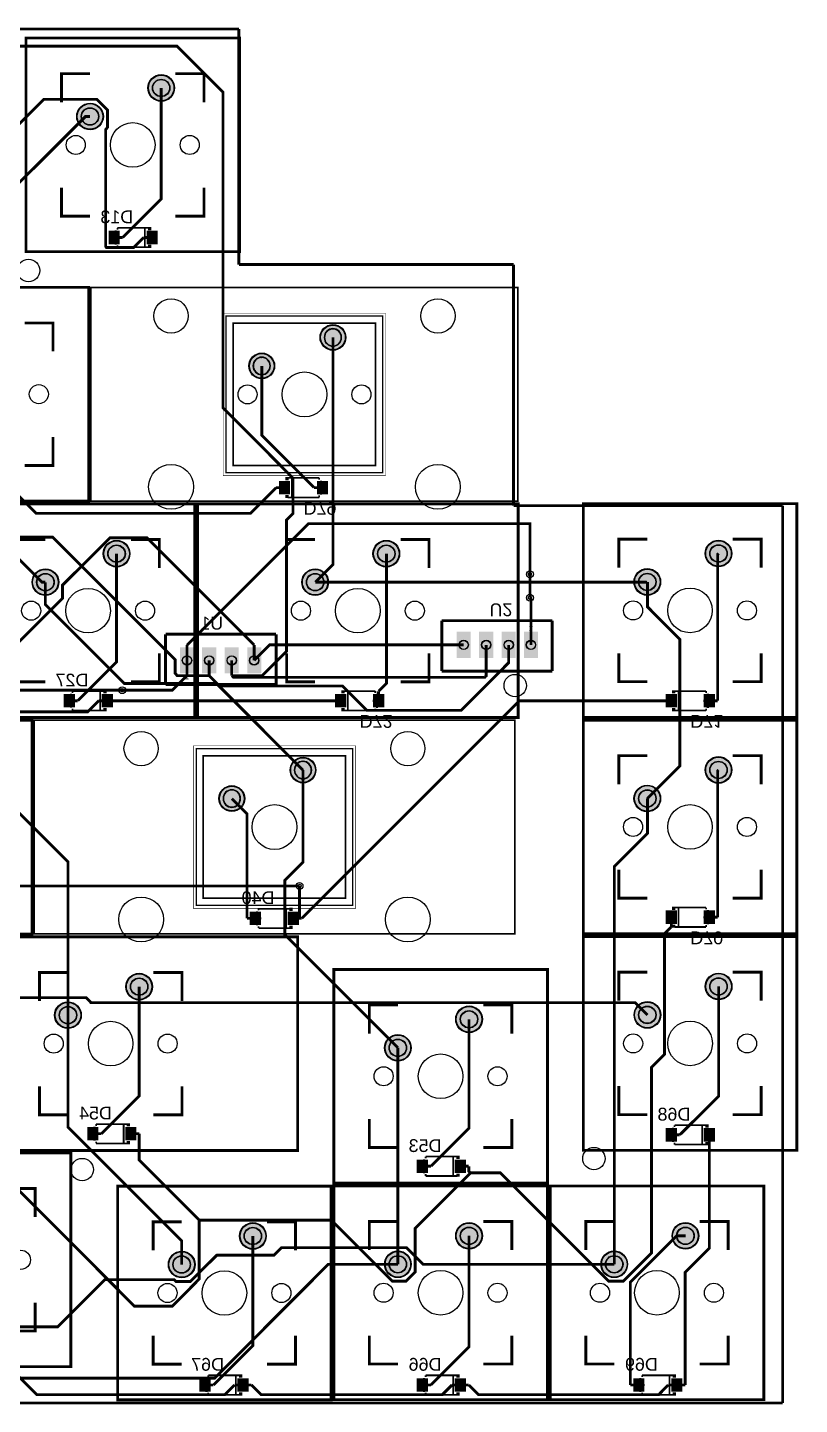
# Model space of a CAD drawing. Header units: millimetres. Extents: x -189 to 128, y -22 to 108.
# Drawn here: x 59.1 to 128, y -21.8 to 100.9 of the extents above; entities that cross this region are included whole.
import ezdxf

# ---------------------------------------------------------------- set-up
doc = ezdxf.new("R2010")
doc.units = ezdxf.units.MM
for name, color, linetype, true_color in [('BoardOutLine', 7, 'Continuous', 0xff00ff), ('BottomLayer', 7, 'Continuous', 0x0000ff), ('BottomPasteMaskLayer', 7, 'Continuous', 0x800000), ('BottomSilkLayer', 7, 'Continuous', 0x66cc33), ('BottomSolderMaskLayer', 7, 'Continuous', 0xaa00ff), ('Document', 7, 'Continuous', 0xffffff), ('Hole', 7, 'Continuous', 0x222222), ('Mechanical', 7, 'Continuous', 0xf022f0), ('Multi-Layer', 7, 'Continuous', 0xc0c0c0), ('TopLayer', 7, 'Continuous', 0xff0000), ('TopSilkLayer', 7, 'Continuous', 0xffcc00), ('TopSolderMaskLayer', 7, 'Continuous', 0x800080)]:
    doc.layers.add(name, color=color, linetype=linetype, true_color=true_color)
doc.styles.get("Standard").update_dxf_attribs({"font": 'arial.ttf'})

msp = doc.modelspace()

# ---------------------------------------------------------------- hatches: boundary and pattern name
at = {"layer": 'BottomLayer'}
for points in [[(67.3, 82.79), (66.35, 82.79), (66.35, 81.64), (67.3, 81.64)], [(70.68, 82.79), (69.73, 82.79), (69.73, 81.64), (70.68, 81.64)], [(81.55, 59.34), (82.5, 59.34), (82.5, 60.49), (81.55, 60.49)], [(84.93, 59.34), (85.88, 59.34), (85.88, 60.49), (84.93, 60.49)], [(63.3, 41.49), (62.35, 41.49), (62.35, 40.34), (63.3, 40.34)], [(66.68, 41.49), (65.73, 41.49), (65.73, 40.34), (66.68, 40.34)], [(86.55, 40.34), (87.5, 40.34), (87.5, 41.49), (86.55, 41.49)], [(89.93, 40.34), (90.88, 40.34), (90.88, 41.49), (89.93, 41.49)], [(116.05, 40.34), (117, 40.34), (117, 41.49), (116.05, 41.49)], [(119.43, 40.34), (120.38, 40.34), (120.38, 41.49), (119.43, 41.49)], [(116.05, 21.04), (117, 21.04), (117, 22.19), (116.05, 22.19)], [(119.43, 21.04), (120.38, 21.04), (120.38, 22.19), (119.43, 22.19)], [(79.9, 22.09), (78.95, 22.09), (78.95, 20.94), (79.9, 20.94)], [(83.28, 22.09), (82.33, 22.09), (82.33, 20.94), (83.28, 20.94)], [(65.4, 2.89), (64.45, 2.89), (64.45, 1.74), (65.4, 1.74)], [(68.78, 2.89), (67.83, 2.89), (67.83, 1.74), (68.78, 1.74)], [(117, 2.79), (116.05, 2.79), (116.05, 1.64), (117, 1.64)], [(120.38, 2.79), (119.43, 2.79), (119.43, 1.64), (120.38, 1.64)], [(94.8, -0.01), (93.85, -0.01), (93.85, -1.16), (94.8, -1.16)], [(98.18, -0.01), (97.23, -0.01), (97.23, -1.16), (98.18, -1.16)], [(75.4, -19.51), (74.45, -19.51), (74.45, -20.66), (75.4, -20.66)], [(78.78, -19.51), (77.83, -19.51), (77.83, -20.66), (78.78, -20.66)], [(94.8, -19.51), (93.85, -19.51), (93.85, -20.66), (94.8, -20.66)], [(98.18, -19.51), (97.23, -19.51), (97.23, -20.66), (98.18, -20.66)], [(114.1, -19.51), (113.15, -19.51), (113.15, -20.66), (114.1, -20.66)], [(117.48, -19.51), (116.53, -19.51), (116.53, -20.66), (117.48, -20.66)]]:
    msp.add_hatch(color=256, dxfattribs=at).paths.add_polyline_path(points)
at = {"layer": 'BottomPasteMaskLayer'}
for points in [[(67.3, 82.79), (66.35, 82.79), (66.35, 81.64), (67.3, 81.64)], [(70.68, 82.79), (69.73, 82.79), (69.73, 81.64), (70.68, 81.64)], [(81.55, 59.34), (82.5, 59.34), (82.5, 60.49), (81.55, 60.49)], [(84.93, 59.34), (85.88, 59.34), (85.88, 60.49), (84.93, 60.49)], [(63.3, 41.49), (62.35, 41.49), (62.35, 40.34), (63.3, 40.34)], [(66.68, 41.49), (65.73, 41.49), (65.73, 40.34), (66.68, 40.34)], [(86.55, 40.34), (87.5, 40.34), (87.5, 41.49), (86.55, 41.49)], [(89.93, 40.34), (90.88, 40.34), (90.88, 41.49), (89.93, 41.49)], [(116.05, 40.34), (117, 40.34), (117, 41.49), (116.05, 41.49)], [(119.43, 40.34), (120.38, 40.34), (120.38, 41.49), (119.43, 41.49)], [(116.05, 21.04), (117, 21.04), (117, 22.19), (116.05, 22.19)], [(119.43, 21.04), (120.38, 21.04), (120.38, 22.19), (119.43, 22.19)], [(79.9, 22.09), (78.95, 22.09), (78.95, 20.94), (79.9, 20.94)], [(83.28, 22.09), (82.33, 22.09), (82.33, 20.94), (83.28, 20.94)], [(65.4, 2.89), (64.45, 2.89), (64.45, 1.74), (65.4, 1.74)], [(68.78, 2.89), (67.83, 2.89), (67.83, 1.74), (68.78, 1.74)], [(117, 2.79), (116.05, 2.79), (116.05, 1.64), (117, 1.64)], [(120.38, 2.79), (119.43, 2.79), (119.43, 1.64), (120.38, 1.64)], [(94.8, -0.01), (93.85, -0.01), (93.85, -1.16), (94.8, -1.16)], [(98.18, -0.01), (97.23, -0.01), (97.23, -1.16), (98.18, -1.16)], [(75.4, -19.51), (74.45, -19.51), (74.45, -20.66), (75.4, -20.66)], [(78.78, -19.51), (77.83, -19.51), (77.83, -20.66), (78.78, -20.66)], [(94.8, -19.51), (93.85, -19.51), (93.85, -20.66), (94.8, -20.66)], [(98.18, -19.51), (97.23, -19.51), (97.23, -20.66), (98.18, -20.66)], [(114.1, -19.51), (113.15, -19.51), (113.15, -20.66), (114.1, -20.66)], [(117.48, -19.51), (116.53, -19.51), (116.53, -20.66), (117.48, -20.66)]]:
    msp.add_hatch(color=256, dxfattribs=at).paths.add_polyline_path(points)
at = {"layer": 'BottomSilkLayer'}
for points in [[(69.85, 83.16), (69.85, 82.87), (70.15, 82.87), (70.15, 83.16)], [(69.85, 81.28), (69.85, 81.57), (70.15, 81.57), (70.15, 81.28)], [(82.39, 60.86), (82.39, 60.57), (82.08, 60.57), (82.08, 60.86)], [(82.39, 58.98), (82.39, 59.27), (82.08, 59.27), (82.08, 58.98)], [(65.85, 41.86), (65.85, 41.57), (66.15, 41.57), (66.15, 41.86)], [(87.39, 41.86), (87.39, 41.57), (87.08, 41.57), (87.08, 41.86)], [(116.89, 41.86), (116.89, 41.57), (116.58, 41.57), (116.58, 41.86)], [(65.85, 39.98), (65.85, 40.27), (66.15, 40.27), (66.15, 39.98)], [(87.39, 39.98), (87.39, 40.27), (87.08, 40.27), (87.08, 39.98)], [(116.89, 39.98), (116.89, 40.27), (116.58, 40.27), (116.58, 39.98)], [(82.45, 22.46), (82.45, 22.17), (82.75, 22.17), (82.75, 22.46)], [(116.89, 22.56), (116.89, 22.27), (116.58, 22.27), (116.58, 22.56)], [(82.45, 20.58), (82.45, 20.87), (82.75, 20.87), (82.75, 20.58)], [(116.89, 20.68), (116.89, 20.97), (116.58, 20.97), (116.58, 20.68)], [(67.95, 3.26), (67.95, 2.97), (68.25, 2.97), (68.25, 3.26)], [(119.55, 3.16), (119.55, 2.87), (119.85, 2.87), (119.85, 3.16)], [(67.95, 1.38), (67.95, 1.67), (68.25, 1.67), (68.25, 1.38)], [(119.55, 1.28), (119.55, 1.57), (119.85, 1.57), (119.85, 1.28)], [(97.35, 0.36), (97.35, 0.07), (97.65, 0.07), (97.65, 0.36)], [(97.35, -1.52), (97.35, -1.23), (97.65, -1.23), (97.65, -1.52)], [(77.95, -19.14), (77.95, -19.43), (78.25, -19.43), (78.25, -19.14)], [(97.35, -19.14), (97.35, -19.43), (97.65, -19.43), (97.65, -19.14)], [(116.65, -19.14), (116.65, -19.43), (116.95, -19.43), (116.95, -19.14)], [(77.95, -21.02), (77.95, -20.73), (78.25, -20.73), (78.25, -21.02)], [(97.35, -21.02), (97.35, -20.73), (97.65, -20.73), (97.65, -21.02)], [(116.65, -21.02), (116.65, -20.73), (116.95, -20.73), (116.95, -21.02)]]:
    msp.add_hatch(color=256, dxfattribs=at).paths.add_polyline_path(points)
at = {"layer": 'BottomSolderMaskLayer'}
for points in [[(69.83, 95.55, 1), (72.22, 95.55, 1)], [(63.48, 93.01, 1), (65.87, 93.01, 1)], [(67.32, 82.82), (66.32, 82.82), (66.32, 81.62), (67.32, 81.62)], [(70.71, 82.82), (69.71, 82.82), (69.71, 81.62), (70.71, 81.62)], [(85.18, 73.31, 1), (87.49, 73.31, 1)], [(78.83, 70.77, 1), (81.14, 70.77, 1)], [(81.52, 59.32), (82.52, 59.32), (82.52, 60.52), (81.52, 60.52)], [(84.91, 59.32), (85.91, 59.32), (85.91, 60.52), (84.91, 60.52)], [(119.54, 54.05, 1), (121.93, 54.05, 1)], [(65.84, 54.03, 1), (68.23, 54.03, 1)], [(89.91, 54.03, 1), (92.3, 54.03, 1)], [(59.49, 51.49, 1), (61.88, 51.49, 1)], [(83.56, 51.49, 1), (85.95, 51.49, 1)], [(113.19, 51.51, 1), (115.58, 51.51, 1)], [(97.38, 47.07), (97.38, 44.73), (98.63, 44.73), (98.63, 47.07)], [(99.38, 47.07), (99.38, 44.73), (100.64, 44.73), (100.64, 47.07)], [(101.39, 47.07), (101.39, 44.73), (102.64, 44.73), (102.64, 47.07)], [(103.37, 47.07), (103.37, 44.73), (104.62, 44.73), (104.62, 47.07)], [(73.95, 43.35), (73.95, 45.69), (72.69, 45.69), (72.69, 43.35)], [(75.93, 43.35), (75.93, 45.69), (74.67, 45.69), (74.67, 43.35)], [(77.93, 43.35), (77.93, 45.69), (76.68, 45.69), (76.68, 43.35)], [(79.94, 43.35), (79.94, 45.69), (78.69, 45.69), (78.69, 43.35)], [(63.32, 41.52), (62.32, 41.52), (62.32, 40.32), (63.32, 40.32)], [(66.71, 41.52), (65.71, 41.52), (65.71, 40.32), (66.71, 40.32)], [(86.52, 40.32), (87.52, 40.32), (87.52, 41.52), (86.52, 41.52)], [(89.91, 40.32), (90.91, 40.32), (90.91, 41.52), (89.91, 41.52)], [(116.02, 40.32), (117.02, 40.32), (117.02, 41.52), (116.02, 41.52)], [(119.41, 40.32), (120.41, 40.32), (120.41, 41.52), (119.41, 41.52)], [(82.51, 34.74, 1), (84.82, 34.74, 1)], [(119.54, 34.75, 1), (121.93, 34.75, 1)], [(76.16, 32.2, 1), (78.47, 32.2, 1)], [(113.19, 32.21, 1), (115.58, 32.21, 1)], [(79.92, 22.12), (78.92, 22.12), (78.92, 20.92), (79.92, 20.92)], [(83.31, 22.12), (82.31, 22.12), (82.31, 20.92), (83.31, 20.92)], [(116.02, 21.02), (117.02, 21.02), (117.02, 22.22), (116.02, 22.22)], [(119.41, 21.02), (120.41, 21.02), (120.41, 22.22), (119.41, 22.22)], [(67.86, 15.43, 1), (70.25, 15.43, 1)], [(119.54, 15.45, 1), (121.93, 15.45, 1)], [(61.51, 12.89, 1), (63.9, 12.89, 1)], [(97.29, 12.52, 1), (99.68, 12.52, 1)], [(113.19, 12.91, 1), (115.58, 12.91, 1)], [(90.94, 9.98, 1), (93.33, 9.98, 1)], [(65.42, 2.92), (64.42, 2.92), (64.42, 1.72), (65.42, 1.72)], [(68.81, 2.92), (67.81, 2.92), (67.81, 1.72), (68.81, 1.72)], [(117.02, 2.82), (116.02, 2.82), (116.02, 1.62), (117.02, 1.62)], [(120.41, 2.82), (119.41, 2.82), (119.41, 1.62), (120.41, 1.62)], [(94.82, 0.02), (93.82, 0.02), (93.82, -1.18), (94.82, -1.18)], [(98.21, 0.02), (97.21, 0.02), (97.21, -1.18), (98.21, -1.18)], [(78, -6.8, 1), (80.39, -6.8, 1)], [(97.29, -6.78, 1), (99.68, -6.78, 1)], [(116.59, -6.78, 1), (118.98, -6.78, 1)], [(71.65, -9.34, 1), (74.04, -9.34, 1)], [(90.94, -9.32, 1), (93.33, -9.32, 1)], [(110.24, -9.32, 1), (112.63, -9.32, 1)], [(75.42, -19.48), (74.42, -19.48), (74.42, -20.68), (75.42, -20.68)], [(78.81, -19.48), (77.81, -19.48), (77.81, -20.68), (78.81, -20.68)], [(94.82, -19.48), (93.82, -19.48), (93.82, -20.68), (94.82, -20.68)], [(98.21, -19.48), (97.21, -19.48), (97.21, -20.68), (98.21, -20.68)], [(114.12, -19.48), (113.12, -19.48), (113.12, -20.68), (114.12, -20.68)], [(117.51, -19.48), (116.51, -19.48), (116.51, -20.68), (117.51, -20.68)]]:
    msp.add_hatch(color=256, dxfattribs=at).paths.add_polyline_path(points)
at = {"layer": 'Document'}
for points in [[(66.58, 82.32), (66.58, 82.13), (67.34, 82.13), (67.34, 82.32)], [(66.87, 82.85), (66.87, 81.59), (67.06, 81.59), (67.06, 82.85)], [(70.55, 82.31), (70.55, 82.12), (69.79, 82.12), (69.79, 82.31)], [(85.37, 59.28), (85.37, 60.55), (85.18, 60.55), (85.18, 59.28)], [(81.69, 59.82), (81.69, 60.01), (82.44, 60.01), (82.44, 59.82)], [(85.65, 59.82), (85.65, 60.01), (84.89, 60.01), (84.89, 59.82)], [(62.58, 41.02), (62.58, 40.83), (63.34, 40.83), (63.34, 41.02)], [(62.87, 41.55), (62.87, 40.29), (63.06, 40.29), (63.06, 41.55)], [(66.55, 41.01), (66.55, 40.82), (65.79, 40.82), (65.79, 41.01)], [(86.69, 40.82), (86.69, 41.01), (87.44, 41.01), (87.44, 40.82)], [(90.65, 40.82), (90.65, 41.01), (89.89, 41.01), (89.89, 40.82)], [(90.37, 40.28), (90.37, 41.55), (90.18, 41.55), (90.18, 40.28)], [(116.19, 40.82), (116.19, 41.01), (116.94, 41.01), (116.94, 40.82)], [(120.15, 40.82), (120.15, 41.01), (119.39, 41.01), (119.39, 40.82)], [(119.87, 40.28), (119.87, 41.55), (119.68, 41.55), (119.68, 40.28)], [(79.47, 22.15), (79.47, 20.89), (79.66, 20.89), (79.66, 22.15)], [(119.87, 20.98), (119.87, 22.25), (119.68, 22.25), (119.68, 20.98)], [(79.18, 21.62), (79.18, 21.43), (79.94, 21.43), (79.94, 21.62)], [(83.15, 21.61), (83.15, 21.42), (82.39, 21.42), (82.39, 21.61)], [(116.19, 21.52), (116.19, 21.71), (116.94, 21.71), (116.94, 21.52)], [(120.15, 21.52), (120.15, 21.71), (119.39, 21.71), (119.39, 21.52)], [(64.97, 2.95), (64.97, 1.69), (65.16, 1.69), (65.16, 2.95)], [(116.57, 2.85), (116.57, 1.59), (116.76, 1.59), (116.76, 2.85)], [(64.68, 2.42), (64.68, 2.23), (65.44, 2.23), (65.44, 2.42)], [(68.65, 2.41), (68.65, 2.22), (67.89, 2.22), (67.89, 2.41)], [(116.28, 2.32), (116.28, 2.13), (117.04, 2.13), (117.04, 2.32)], [(120.25, 2.31), (120.25, 2.12), (119.49, 2.12), (119.49, 2.31)], [(94.37, 0.05), (94.37, -1.21), (94.56, -1.21), (94.56, 0.05)], [(94.08, -0.48), (94.08, -0.67), (94.84, -0.67), (94.84, -0.48)], [(98.05, -0.49), (98.05, -0.68), (97.29, -0.68), (97.29, -0.49)], [(74.97, -19.45), (74.97, -20.71), (75.16, -20.71), (75.16, -19.45)], [(94.37, -19.45), (94.37, -20.71), (94.56, -20.71), (94.56, -19.45)], [(113.67, -19.45), (113.67, -20.71), (113.86, -20.71), (113.86, -19.45)], [(74.68, -19.98), (74.68, -20.17), (75.44, -20.17), (75.44, -19.98)], [(78.65, -19.99), (78.65, -20.18), (77.89, -20.18), (77.89, -19.99)], [(94.08, -19.98), (94.08, -20.17), (94.84, -20.17), (94.84, -19.98)], [(98.05, -19.99), (98.05, -20.18), (97.29, -20.18), (97.29, -19.99)], [(113.38, -19.98), (113.38, -20.17), (114.14, -20.17), (114.14, -19.98)], [(117.35, -19.99), (117.35, -20.18), (116.59, -20.18), (116.59, -19.99)]]:
    msp.add_hatch(color=256, dxfattribs=at).paths.add_polyline_path(points)
at = {"layer": 'Multi-Layer'}
for points in [[(69.88, 95.55, 1), (72.17, 95.55, 1)], [(63.53, 93.01, 1), (65.82, 93.01, 1)], [(85.24, 73.31, 1), (87.44, 73.31, 1)], [(78.89, 70.77, 1), (81.09, 70.77, 1)], [(65.89, 54.03, 1), (68.18, 54.03, 1)], [(89.96, 54.03, 1), (92.25, 54.03, 1)], [(119.59, 54.05, 1), (121.88, 54.05, 1)], [(59.54, 51.49, 1), (61.83, 51.49, 1)], [(83.61, 51.49, 1), (85.9, 51.49, 1)], [(113.24, 51.51, 1), (115.53, 51.51, 1)], [(97.4, 46.98), (97.4, 44.82), (98.6, 44.82), (98.6, 46.98)], [(99.41, 46.98), (99.41, 44.82), (100.61, 44.82), (100.61, 46.98)], [(101.42, 46.98), (101.42, 44.82), (102.62, 44.82), (102.62, 46.98)], [(103.4, 46.98), (103.4, 44.82), (104.6, 44.82), (104.6, 46.98)], [(73.92, 43.44), (73.92, 45.6), (72.72, 45.6), (72.72, 43.44)], [(75.9, 43.44), (75.9, 45.6), (74.7, 45.6), (74.7, 43.44)], [(77.91, 43.44), (77.91, 45.6), (76.71, 45.6), (76.71, 43.44)], [(79.91, 43.44), (79.91, 45.6), (78.71, 45.6), (78.71, 43.44)], [(82.57, 34.74, 1), (84.77, 34.74, 1)], [(119.59, 34.75, 1), (121.88, 34.75, 1)], [(76.22, 32.2, 1), (78.42, 32.2, 1)], [(113.24, 32.21, 1), (115.53, 32.21, 1)], [(67.91, 15.43, 1), (70.2, 15.43, 1)], [(119.59, 15.45, 1), (121.88, 15.45, 1)], [(61.56, 12.89, 1), (63.85, 12.89, 1)], [(97.34, 12.52, 1), (99.63, 12.52, 1)], [(113.24, 12.91, 1), (115.53, 12.91, 1)], [(90.99, 9.98, 1), (93.28, 9.98, 1)], [(78.05, -6.8, 1), (80.34, -6.8, 1)], [(97.34, -6.78, 1), (99.63, -6.78, 1)], [(116.64, -6.78, 1), (118.93, -6.78, 1)], [(71.7, -9.34, 1), (73.99, -9.34, 1)], [(90.99, -9.32, 1), (93.28, -9.32, 1)], [(110.29, -9.32, 1), (112.58, -9.32, 1)]]:
    msp.add_hatch(color=256, dxfattribs=at).paths.add_polyline_path(points)
at = {"layer": 'TopSolderMaskLayer'}
for points in [[(69.83, 95.55, 1), (72.22, 95.55, 1)], [(63.48, 93.01, 1), (65.87, 93.01, 1)], [(85.18, 73.31, 1), (87.49, 73.31, 1)], [(78.83, 70.77, 1), (81.14, 70.77, 1)], [(119.54, 54.05, 1), (121.93, 54.05, 1)], [(65.84, 54.03, 1), (68.23, 54.03, 1)], [(89.91, 54.03, 1), (92.3, 54.03, 1)], [(59.49, 51.49, 1), (61.88, 51.49, 1)], [(83.56, 51.49, 1), (85.95, 51.49, 1)], [(113.19, 51.51, 1), (115.58, 51.51, 1)], [(97.38, 47.07), (97.38, 44.73), (98.63, 44.73), (98.63, 47.07)], [(99.38, 47.07), (99.38, 44.73), (100.64, 44.73), (100.64, 47.07)], [(101.39, 47.07), (101.39, 44.73), (102.64, 44.73), (102.64, 47.07)], [(103.37, 47.07), (103.37, 44.73), (104.62, 44.73), (104.62, 47.07)], [(73.95, 43.35), (73.95, 45.69), (72.69, 45.69), (72.69, 43.35)], [(75.93, 43.35), (75.93, 45.69), (74.67, 45.69), (74.67, 43.35)], [(77.93, 43.35), (77.93, 45.69), (76.68, 45.69), (76.68, 43.35)], [(79.94, 43.35), (79.94, 45.69), (78.69, 45.69), (78.69, 43.35)], [(82.51, 34.74, 1), (84.82, 34.74, 1)], [(119.54, 34.75, 1), (121.93, 34.75, 1)], [(76.16, 32.2, 1), (78.47, 32.2, 1)], [(113.19, 32.21, 1), (115.58, 32.21, 1)], [(67.86, 15.43, 1), (70.25, 15.43, 1)], [(119.54, 15.45, 1), (121.93, 15.45, 1)], [(61.51, 12.89, 1), (63.9, 12.89, 1)], [(97.29, 12.52, 1), (99.68, 12.52, 1)], [(113.19, 12.91, 1), (115.58, 12.91, 1)], [(90.94, 9.98, 1), (93.33, 9.98, 1)], [(78, -6.8, 1), (80.39, -6.8, 1)], [(97.29, -6.78, 1), (99.68, -6.78, 1)], [(116.59, -6.78, 1), (118.98, -6.78, 1)], [(71.65, -9.34, 1), (74.04, -9.34, 1)], [(90.94, -9.32, 1), (93.33, -9.32, 1)], [(110.24, -9.32, 1), (112.63, -9.32, 1)]]:
    msp.add_hatch(color=256, dxfattribs=at).paths.add_polyline_path(points)

# ---------------------------------------------------------------- linework, layer by layer
at = {"layer": 'BoardOutLine', "const_width": 0.254}
for points in [[(-23.6, 100.81), (77.95, 100.81)], [(77.95, 79.81), (77.95, 100.81)], [(102.45, 79.81), (77.95, 79.81)], [(102.45, 58.31), (102.45, 79.81)], [(126.45, 58.31), (102.45, 58.31)], [(126.45, -21.69), (126.45, 58.31)], [(-188.55, -21.69), (126.45, -21.69)]]:
    msp.add_lwpolyline(points, dxfattribs=at)
at = {"layer": 'BottomLayer', "const_width": 0.254}
for points in [[(-24.32, 99.28), (72.43, 99.28), (73.2, 98.5)], [(77.31, 43.16), (77.31, 43.16), (80.03, 43.16), (82.2, 45.33), (82.2, 57.05), (82.78, 57.63), (82.78, 60.77), (76.53, 67.03), (76.53, 95.17), (73.2, 98.5)], [(69.46, 82.22), (68.56, 81.32), (66.14, 81.32), (66.07, 81.4), (66.07, 91.86), (66.23, 92.03), (66.23, 93.58), (65.28, 94.54), (60.55, 94.54), (57.66, 91.64)], [(67.58, 82.22), (71.02, 85.66), (71.02, 95.55)], [(64.67, 93.01), (64.27, 93.01), (51.21, 79.96), (51.21, 70.79)], [(66.82, 82.22), (67.58, 82.22)], [(70.21, 82.22), (69.46, 82.22)], [(84.76, 51.49), (86.34, 53.07), (86.34, 73.31)], [(60.69, 51.49), (60.4, 51.49), (51.21, 60.67), (51.21, 70.79)], [(84.65, 59.92), (79.99, 64.59), (79.99, 70.77)], [(81.27, 59.92), (78.98, 57.63), (59.85, 57.63), (57.46, 60.02)], [(82.03, 59.92), (81.27, 59.92)], [(85.41, 59.92), (84.65, 59.92)], [(79.31, 45.88), (69.74, 55.45), (66.45, 55.45), (62.22, 51.23), (62.22, 50.06), (53.94, 41.78), (45.96, 41.78), (43.55, 39.37)], [(67.03, 54.03), (67.03, 44.38), (63.58, 40.92)], [(90.41, 41.77), (91.11, 42.47), (91.11, 54.03)], [(120.66, 40.92), (120.66, 53.98), (120.74, 54.05)], [(103.91, 52.2), (103.91, 50.1)], [(114.39, 32.21), (117.28, 35.1), (117.28, 46.4), (114.39, 49.3), (114.39, 51.51)], [(102.02, 45.9), (102.02, 44.32), (97.76, 40.06), (89.36, 40.06), (87.18, 42.24), (76.22, 42.24), (75.3, 43.16)], [(79.31, 44.52), (79.31, 45.88)], [(73.32, 44.52), (73.32, 43.16)], [(75.3, 44.52), (75.3, 43.16)], [(77.31, 44.52), (77.31, 43.16)], [(67.55, 41.86), (72.02, 41.86), (73.32, 43.16)], [(90.41, 40.92), (90.41, 41.77)], [(65.45, 40.92), (64.46, 39.93), (48.75, 39.93), (47.76, 40.92)], [(62.82, 40.92), (63.58, 40.92)], [(66.21, 40.92), (65.45, 40.92)], [(66.21, 40.92), (66.96, 40.92)], [(66.96, 40.92), (86.27, 40.92)], [(116.52, 40.92), (102.96, 40.92), (83.56, 21.52)], [(87.02, 40.92), (86.27, 40.92)], [(119.91, 40.92), (120.66, 40.92)], [(46.16, 32.19), (50.19, 36.23), (53.04, 36.23), (62.7, 26.56), (62.7, 12.89), (62.7, 12.89)], [(83.67, 34.74), (83.67, 26.52), (82.05, 24.91), (82.05, 20.06), (92.13, 9.98)], [(120.66, 21.62), (120.66, 34.68), (120.74, 34.75)], [(78.67, 21.52), (78.67, 30.84), (77.32, 32.2)], [(111.44, -9.32), (111.44, 26.13), (114.39, 29.08), (114.39, 32.21)], [(83.19, 21.52), (83.36, 21.69), (83.36, 24.41)], [(79.42, 21.52), (78.67, 21.52)], [(82.81, 21.52), (83.19, 21.52)], [(83.19, 21.52), (83.56, 21.52)], [(116.52, 20.76), (115.92, 20.16), (115.92, 9.39), (114.75, 8.22), (114.75, -8.33), (112.25, -10.83), (110.93, -10.83), (101.27, -1.17), (98.61, -1.17)], [(116.52, 21.62), (116.52, 20.76)], [(119.91, 21.62), (120.66, 21.62)], [(65.68, 2.32), (69.06, 5.69), (69.06, 15.43)], [(117.28, 2.22), (120.74, 5.67), (120.74, 15.45)], [(62.7, 12.89), (62.7, 2.9), (72.85, -7.24), (72.85, -9.34)], [(95.08, -0.58), (98.48, 2.82), (98.48, 12.52)], [(92.13, 9.98), (92.13, -9.32)], [(74.41, -5.38), (74.41, -10.64), (72, -13.06), (68.64, -13.06), (53.27, 2.32), (41.81, 2.32)], [(64.92, 2.32), (65.68, 2.32)], [(68.31, 2.32), (69.06, 2.32)], [(69.06, 2.32), (69.06, -0.03), (74.41, -5.38)], [(116.52, 2.22), (117.28, 2.22)], [(117.76, -20.08), (117.76, -10.03), (119.91, -7.88), (119.91, 2.22)], [(98.61, -1.17), (93.67, -6.11), (93.67, -10.02), (92.85, -10.83), (91.63, -10.83), (86.18, -5.38), (74.41, -5.38)], [(94.32, -0.58), (95.08, -0.58)], [(97.71, -0.58), (98.46, -0.58)], [(98.46, -0.58), (98.46, -1.03), (98.61, -1.17)], [(75.68, -20.08), (79.2, -16.57), (79.2, -6.8)], [(95.08, -20.08), (98.48, -16.68), (98.48, -6.78)], [(112.87, -20.08), (112.87, -10.9), (116.99, -6.78), (117.79, -6.78)], [(77.56, -20.08), (76.7, -20.94), (59.92, -20.94), (55.86, -16.88)], [(74.92, -20.08), (75.68, -20.08)], [(78.31, -20.08), (77.56, -20.08)], [(78.69, -20.08), (78.31, -20.08)], [(78.69, -20.08), (79.06, -20.08)], [(79.06, -20.08), (79.92, -20.94), (96.1, -20.94), (96.96, -20.08)], [(94.32, -20.08), (95.08, -20.08)], [(97.71, -20.08), (96.96, -20.08)], [(97.71, -20.08), (98.46, -20.08)], [(116.25, -20.08), (115.4, -20.94), (99.32, -20.94), (98.46, -20.08)], [(113.62, -20.08), (112.87, -20.08)], [(117.01, -20.08), (116.25, -20.08)], [(117.39, -20.08), (117.01, -20.08)], [(117.39, -20.08), (117.76, -20.08)]]:
    msp.add_lwpolyline(points, dxfattribs=at)
at = {"layer": 'BottomSilkLayer'}
for points, const_width in [([(69.92, 83.08), (67.11, 83.08)], 0.152), ([(67.11, 83.08), (67.11, 82.92)], 0.152), ([(69.57, 83.08), (69.57, 81.35)], 0.152), ([(67.11, 81.35), (67.11, 81.52)], 0.152), ([(69.92, 81.35), (67.11, 81.35)], 0.152), ([(82.31, 60.78), (85.12, 60.78)], 0.152), ([(82.67, 59.05), (82.67, 60.78)], 0.152), ([(85.12, 60.78), (85.12, 60.62)], 0.152), ([(82.31, 59.05), (85.12, 59.05)], 0.152), ([(85.12, 59.05), (85.12, 59.22)], 0.152), ([(105.9, 48.06), (96.05, 48.06)], 0.254), ([(96.05, 48.06), (96.05, 43.56)], 0.254), ([(105.9, 43.56), (105.9, 48.06)], 0.254), ([(81.27, 46.85), (71.41, 46.85)], 0.254), ([(71.41, 46.85), (71.41, 42.36)], 0.254), ([(81.27, 42.36), (81.27, 46.85)], 0.254), ([(96.05, 43.56), (105.9, 43.56)], 0.254), ([(65.92, 41.78), (63.11, 41.78)], 0.152), ([(63.11, 41.78), (63.11, 41.62)], 0.152), ([(65.57, 41.78), (65.57, 40.05)], 0.152), ([(71.41, 42.36), (81.27, 42.36)], 0.254), ([(87.31, 41.78), (90.12, 41.78)], 0.152), ([(87.67, 40.05), (87.67, 41.78)], 0.152), ([(90.12, 41.78), (90.12, 41.62)], 0.152), ([(116.81, 41.78), (119.62, 41.78)], 0.152), ([(117.17, 40.05), (117.17, 41.78)], 0.152), ([(119.62, 41.78), (119.62, 41.62)], 0.152), ([(63.11, 40.05), (63.11, 40.22)], 0.152), ([(65.92, 40.05), (63.11, 40.05)], 0.152), ([(87.31, 40.05), (90.12, 40.05)], 0.152), ([(90.12, 40.05), (90.12, 40.22)], 0.152), ([(116.81, 40.05), (119.62, 40.05)], 0.152), ([(119.62, 40.05), (119.62, 40.22)], 0.152), ([(82.52, 22.38), (79.71, 22.38)], 0.152), ([(79.71, 22.38), (79.71, 22.22)], 0.152), ([(82.17, 22.38), (82.17, 20.65)], 0.152), ([(116.81, 22.48), (119.62, 22.48)], 0.152), ([(117.17, 20.75), (117.17, 22.48)], 0.152), ([(119.62, 22.48), (119.62, 22.32)], 0.152), ([(79.71, 20.65), (79.71, 20.82)], 0.152), ([(119.62, 20.75), (119.62, 20.92)], 0.152), ([(82.52, 20.65), (79.71, 20.65)], 0.152), ([(116.81, 20.75), (119.62, 20.75)], 0.152), ([(68.02, 3.18), (65.21, 3.18)], 0.152), ([(65.21, 3.18), (65.21, 3.02)], 0.152), ([(67.67, 3.18), (67.67, 1.45)], 0.152), ([(119.62, 3.08), (116.81, 3.08)], 0.152), ([(116.81, 3.08), (116.81, 2.92)], 0.152), ([(119.27, 3.08), (119.27, 1.35)], 0.152), ([(65.21, 1.45), (65.21, 1.62)], 0.152), ([(68.02, 1.45), (65.21, 1.45)], 0.152), ([(116.81, 1.35), (116.81, 1.52)], 0.152), ([(119.62, 1.35), (116.81, 1.35)], 0.152), ([(97.42, 0.28), (94.61, 0.28)], 0.152), ([(94.61, 0.28), (94.61, 0.12)], 0.152), ([(97.07, 0.28), (97.07, -1.45)], 0.152), ([(94.61, -1.45), (94.61, -1.28)], 0.152), ([(97.42, -1.45), (94.61, -1.45)], 0.152), ([(78.02, -19.22), (75.21, -19.22)], 0.152), ([(75.21, -19.22), (75.21, -19.38)], 0.152), ([(77.67, -19.22), (77.67, -20.95)], 0.152), ([(97.42, -19.22), (94.61, -19.22)], 0.152), ([(94.61, -19.22), (94.61, -19.38)], 0.152), ([(97.07, -19.22), (97.07, -20.95)], 0.152), ([(116.72, -19.22), (113.91, -19.22)], 0.152), ([(113.91, -19.22), (113.91, -19.38)], 0.152), ([(116.37, -19.22), (116.37, -20.95)], 0.152), ([(75.21, -20.95), (75.21, -20.78)], 0.152), ([(94.61, -20.95), (94.61, -20.78)], 0.152), ([(113.91, -20.95), (113.91, -20.78)], 0.152), ([(78.02, -20.95), (75.21, -20.95)], 0.152), ([(97.42, -20.95), (94.61, -20.95)], 0.152), ([(116.72, -20.95), (113.91, -20.95)], 0.152)]:
    msp.add_lwpolyline(points, dxfattribs=dict(at, const_width=const_width))
at = {"layer": 'BottomSolderMaskLayer'}
for points in [[(86.33, 74.09), (86.34, 74.09)], [(86.33, 72.52), (86.34, 72.52)], [(79.98, 71.55), (79.99, 71.55)], [(79.98, 69.98), (79.99, 69.98)], [(83.66, 35.52), (83.67, 35.52)], [(83.66, 33.95), (83.67, 33.95)], [(77.31, 32.98), (77.32, 32.98)], [(77.31, 31.41), (77.32, 31.41)]]:
    msp.add_lwpolyline(points, close=True, dxfattribs=at)
for centre, radius in [((71.02, 95.55), 1.19), ((71.02, 95.55), 0.783), ((64.67, 93.01), 1.19), ((64.67, 93.01), 0.783), ((86.34, 73.31), 1.15), ((79.99, 70.77), 1.15), ((120.73, 54.05), 1.19), ((67.04, 54.03), 1.19), ((67.04, 54.03), 0.783), ((91.1, 54.03), 1.19), ((91.1, 54.03), 0.783), ((120.73, 54.05), 0.783), ((60.69, 51.49), 1.19), ((60.69, 51.49), 0.783), ((84.75, 51.49), 1.19), ((84.75, 51.49), 0.783), ((114.38, 51.51), 1.19), ((114.38, 51.51), 0.783), ((98, 45.9), 0.418), ((100.01, 45.9), 0.418), ((102.02, 45.9), 0.418), ((104, 45.9), 0.418), ((73.32, 44.52), 0.418), ((75.3, 44.52), 0.418), ((77.31, 44.52), 0.418), ((79.31, 44.52), 0.418), ((83.67, 34.74), 1.15), ((120.73, 34.75), 1.19), ((120.73, 34.75), 0.783), ((77.32, 32.2), 1.15), ((114.38, 32.21), 1.19), ((114.38, 32.21), 0.783), ((69.05, 15.43), 1.19), ((69.05, 15.43), 0.783), ((120.74, 15.45), 1.19), ((120.73, 15.45), 0.783), ((62.7, 12.89), 1.19), ((62.7, 12.89), 0.783), ((98.48, 12.52), 1.19), ((114.39, 12.91), 1.19), ((114.38, 12.91), 0.783), ((98.48, 12.52), 0.783), ((92.13, 9.98), 1.19), ((92.13, 9.98), 0.783), ((79.2, -6.8), 1.19), ((79.19, -6.8), 0.783), ((98.48, -6.78), 1.19), ((98.48, -6.78), 0.783), ((117.78, -6.78), 1.19), ((117.78, -6.78), 0.783), ((72.85, -9.34), 1.19), ((72.84, -9.34), 0.783), ((92.13, -9.32), 1.19), ((92.13, -9.32), 0.783), ((111.43, -9.32), 1.19), ((111.43, -9.32), 0.783)]:
    msp.add_circle(centre, radius, dxfattribs=at)
for centre, start, end in [((86.34, 73.31), 90, 270), ((86.33, 73.31), 270, 90), ((79.99, 70.77), 90, 270), ((79.98, 70.77), 270, 90), ((83.67, 34.74), 90, 270), ((83.66, 34.74), 270, 90), ((77.32, 32.2), 90, 270), ((77.31, 32.2), 270, 90)]:
    msp.add_arc(centre, 0.785, start, end, dxfattribs=at)
at = {"layer": 'Document'}
for points, const_width in [([(58.96, 100), (78.01, 100), (78.01, 80.95), (58.96, 80.95), (58.96, 100)], 0.254), ([(45.5, 77.77), (64.55, 77.77), (64.55, 58.72), (45.5, 58.72), (45.5, 77.77)], 0.254), ([(64.74, 77.75), (102.84, 77.75), (102.84, 58.7), (64.74, 58.7), (64.74, 77.75)], 0.15), ([(77.44, 74.58), (90.14, 74.58), (90.14, 61.88), (77.44, 61.88), (77.44, 74.58)], 0.15), ([(54.97, 58.47), (74.02, 58.47), (74.02, 39.42), (54.97, 39.42), (54.97, 58.47)], 0.254), ([(74.27, 58.47), (102.86, 58.47), (102.86, 39.42), (74.27, 39.42), (74.27, 58.47)], 0.254), ([(108.67, 58.49), (127.72, 58.49), (127.72, 39.44), (108.67, 39.44), (108.67, 58.49)], 0.254), ([(40.44, 39.17), (59.49, 39.17), (59.49, 20.12), (40.44, 20.12), (40.44, 39.17)], 0.254), ([(108.67, 39.19), (127.72, 39.19), (127.72, 20.14), (108.67, 20.14), (108.67, 39.19)], 0.254), ([(59.69, 39.18), (102.56, 39.18), (102.56, 20.13), (59.69, 20.13), (59.69, 39.18)], 0.15), ([(74.77, 36.01), (87.47, 36.01), (87.47, 23.31), (74.77, 23.31), (74.77, 36.01)], 0.15), ([(108.67, 19.89), (127.72, 19.89), (127.72, 0.84), (108.67, 0.84), (108.67, 19.89)], 0.254), ([(86.42, 16.96), (105.47, 16.96), (105.47, -2.09), (86.42, -2.09), (86.42, 16.96)], 0.254), ([(43.9, 0.6), (62.95, 0.6), (62.95, -18.45), (43.9, -18.45), (43.9, 0.6)], 0.254), ([(67.13, -2.36), (86.18, -2.36), (86.18, -21.41), (67.13, -21.41), (67.13, -2.36)], 0.254), ([(86.42, -2.34), (105.47, -2.34), (105.47, -21.39), (86.42, -21.39), (86.42, -2.34)], 0.254), ([(105.72, -2.34), (124.77, -2.34), (124.77, -21.39), (105.72, -21.39), (105.72, -2.34)], 0.254)]:
    msp.add_lwpolyline(points, close=True, dxfattribs=dict(at, const_width=const_width))
at = {"layer": 'Hole'}
for centre, radius in [((103.91, 52.2), 0.152), ((103.91, 50.1), 0.152), ((67.55, 41.86), 0.153), ((83.36, 24.41), 0.153)]:
    msp.add_circle(centre, radius, dxfattribs=at)
at = {"layer": 'Mechanical', "const_width": 0.05}
for points in [[(91.03, 75.47), (91.03, 60.99), (76.55, 60.99), (76.55, 75.47), (91.03, 75.47)], [(88.36, 36.9), (88.36, 22.42), (73.88, 22.42), (73.88, 36.9), (88.36, 36.9)]]:
    msp.add_lwpolyline(points, close=True, dxfattribs=at)
at = {"layer": 'Multi-Layer'}
for points in [[(86.33, 74.06), (86.34, 74.06)], [(86.33, 72.56), (86.34, 72.56)], [(79.98, 71.52), (79.99, 71.52)], [(79.98, 70.02), (79.99, 70.02)], [(83.66, 35.49), (83.67, 35.49)], [(83.66, 33.99), (83.67, 33.99)], [(77.31, 32.95), (77.32, 32.95)], [(77.31, 31.45), (77.32, 31.45)]]:
    msp.add_lwpolyline(points, close=True, dxfattribs=at)
for centre, radius in [((71.02, 95.55), 1.14), ((71.02, 95.55), 0.749), ((64.67, 93.01), 1.14), ((64.67, 93.01), 0.749), ((68.48, 90.47), 1.99), ((63.4, 90.47), 0.851), ((73.56, 90.47), 0.851), ((59.18, 79.28), 1), ((71.9, 75.23), 1.53), ((95.7, 75.23), 1.53), ((86.34, 73.31), 1.1), ((79.99, 70.77), 1.1), ((83.8, 68.23), 2), ((60.1, 68.25), 0.851), ((78.72, 68.23), 0.85), ((88.88, 68.23), 0.85), ((71.9, 59.99), 2), ((95.7, 59.99), 2), ((67.04, 54.03), 1.14), ((67.04, 54.03), 0.749), ((91.1, 54.03), 1.14), ((91.1, 54.03), 0.749), ((120.73, 54.05), 1.14), ((120.73, 54.05), 0.749), ((60.69, 51.49), 1.14), ((60.69, 51.49), 0.749), ((84.75, 51.49), 1.14), ((84.75, 51.49), 0.749), ((103.91, 52.2), 0.305), ((114.38, 51.51), 1.14), ((114.38, 51.51), 0.749), ((64.5, 48.95), 1.99), ((88.56, 48.95), 1.99), ((103.91, 50.1), 0.305), ((118.19, 48.97), 1.99), ((59.42, 48.95), 0.851), ((69.58, 48.95), 0.851), ((83.48, 48.95), 0.851), ((93.64, 48.95), 0.851), ((113.11, 48.97), 0.851), ((123.27, 48.97), 0.851), ((98, 45.9), 0.399), ((100.01, 45.9), 0.399), ((102.02, 45.9), 0.399), ((104, 45.9), 0.399), ((73.32, 44.52), 0.399), ((75.3, 44.52), 0.399), ((77.31, 44.52), 0.399), ((79.31, 44.52), 0.399), ((102.6, 42.27), 1), ((67.55, 41.86), 0.305), ((69.23, 36.66), 1.53), ((93.02, 36.66), 1.53), ((83.67, 34.74), 1.1), ((120.73, 34.75), 1.14), ((120.73, 34.75), 0.749), ((77.32, 32.2), 1.1), ((114.38, 32.21), 1.14), ((114.38, 32.21), 0.749), ((81.13, 29.66), 2), ((118.19, 29.67), 1.99), ((113.11, 29.67), 0.851), ((123.27, 29.67), 0.851), ((83.36, 24.41), 0.305), ((69.23, 21.42), 2), ((93.02, 21.42), 2), ((69.05, 15.43), 1.14), ((69.05, 15.43), 0.749), ((120.74, 15.45), 1.14), ((120.73, 15.45), 0.749), ((62.7, 12.89), 1.14), ((62.7, 12.89), 0.749), ((98.48, 12.52), 1.14), ((114.39, 12.91), 1.14), ((114.38, 12.91), 0.749), ((66.51, 10.35), 1.99), ((98.48, 12.52), 0.749), ((118.2, 10.37), 1.99), ((61.43, 10.35), 0.851), ((71.59, 10.35), 0.851), ((92.13, 9.98), 1.14), ((113.12, 10.37), 0.851), ((123.28, 10.37), 0.851), ((92.13, 9.98), 0.749), ((95.94, 7.44), 1.99), ((90.86, 7.44), 0.851), ((101.02, 7.44), 0.851), ((63.97, -0.88), 1), ((109.62, 0.1), 1), ((79.2, -6.8), 1.14), ((79.19, -6.8), 0.749), ((98.48, -6.78), 1.14), ((98.48, -6.78), 0.749), ((117.78, -6.78), 1.14), ((117.78, -6.78), 0.749), ((58.51, -8.92), 0.851), ((72.85, -9.34), 1.14), ((72.84, -9.34), 0.749), ((92.13, -9.32), 1.14), ((92.13, -9.32), 0.749), ((111.43, -9.32), 1.14), ((111.43, -9.32), 0.749), ((71.58, -11.88), 0.851), ((76.66, -11.88), 1.99), ((81.74, -11.88), 0.851), ((90.86, -11.86), 0.851), ((95.94, -11.86), 1.99), ((101.02, -11.86), 0.851), ((110.16, -11.86), 0.851), ((115.24, -11.86), 1.99), ((120.32, -11.86), 0.851)]:
    msp.add_circle(centre, radius, dxfattribs=at)
for centre, start, end in [((86.34, 73.31), 90, 270), ((86.33, 73.31), 270, 90), ((79.99, 70.77), 90, 270), ((79.98, 70.77), 270, 90), ((83.67, 34.74), 90, 270), ((83.66, 34.74), 270, 90), ((77.32, 32.2), 90, 270), ((77.31, 32.2), 270, 90)]:
    msp.add_arc(centre, 0.75, start, end, dxfattribs=at)
at = {"layer": 'TopLayer', "const_width": 0.254}
for points in [[(73.32, 45.88), (84.14, 56.7), (103.91, 56.7), (103.91, 52.2)], [(-36.65, 13.71), (-34.29, 13.71), (-33.06, 14.93), (-19.18, 14.93), (21.38, 55.5), (61.35, 55.5), (72.27, 44.59), (72.27, 43.35), (72.45, 43.16), (75.3, 43.16), (75.3, 43.16)], [(83.67, 34.74), (75.96, 42.45), (67.74, 42.45), (60.69, 49.5), (60.69, 51.49)], [(84.76, 51.49), (114.36, 51.49), (114.39, 51.51)], [(103.91, 50.1), (104, 50.01), (104, 45.9)], [(73.32, 44.52), (73.32, 45.88)], [(98, 45.9), (80.69, 45.9), (79.31, 44.52)], [(100.01, 45.9), (100.01, 43.14), (99.92, 43.06)], [(75.3, 44.52), (75.3, 43.16)], [(77.31, 44.52), (77.31, 43.16)], [(99.92, 43.06), (99.88, 43.01), (77.46, 43.01), (77.31, 43.16)], [(7.81, 8.64), (15.63, 8.64), (18.39, 11.39), (18.39, 13.18), (33.01, 27.8), (44.7, 27.8), (47.62, 30.72), (47.62, 31.93), (57.55, 41.86), (67.55, 41.86)], [(83.36, 24.41), (53.36, 24.41)], [(114.39, 12.91), (113.29, 14), (64.76, 14), (64.32, 14.45), (45.22, 14.45), (43.67, 12.9), (36.27, 12.9)], [(-23.92, -15.49), (-23.33, -14.9), (61.79, -14.9), (66, -10.69), (72.18, -10.69), (72.34, -10.85), (73.63, -10.85), (75.99, -8.5), (81.1, -8.5), (81.75, -7.84), (92.89, -7.84), (94.37, -9.32), (111.44, -9.32)], [(-23.92, -16.49), (-23.71, -16.28), (-8.06, -16.28), (-7.49, -16.85), (-7.49, -17.46), (-5.47, -19.48), (75.77, -19.48), (85.93, -9.32), (92.13, -9.32)]]:
    msp.add_lwpolyline(points, dxfattribs=at)
at = {"layer": 'TopSilkLayer', "const_width": 0.254}
for points in [[(62.13, 94.28), (62.13, 96.82), (64.67, 96.82)], [(74.83, 94.28), (74.83, 96.82), (72.29, 96.82)], [(62.13, 86.66), (62.13, 84.12), (64.67, 84.12)], [(72.29, 84.12), (74.83, 84.12), (74.83, 86.66)], [(61.37, 72.06), (61.37, 74.6), (58.83, 74.6)], [(58.83, 61.9), (61.37, 61.9), (61.37, 64.44)], [(58.15, 52.76), (58.15, 55.3), (60.69, 55.3)], [(70.85, 52.76), (70.85, 55.3), (68.31, 55.3)], [(82.21, 52.76), (82.21, 55.3), (84.75, 55.3)], [(94.91, 52.76), (94.91, 55.3), (92.37, 55.3)], [(111.84, 52.78), (111.84, 55.32), (114.38, 55.32)], [(124.54, 52.78), (124.54, 55.32), (122, 55.32)], [(58.15, 45.14), (58.15, 42.6), (60.69, 42.6)], [(68.31, 42.6), (70.85, 42.6), (70.85, 45.14)], [(82.21, 45.14), (82.21, 42.6), (84.75, 42.6)], [(92.37, 42.6), (94.91, 42.6), (94.91, 45.14)], [(111.84, 45.16), (111.84, 42.62), (114.38, 42.62)], [(122, 42.62), (124.54, 42.62), (124.54, 45.16)], [(111.84, 33.48), (111.84, 36.02), (114.38, 36.02)], [(124.54, 33.48), (124.54, 36.02), (122, 36.02)], [(111.84, 25.86), (111.84, 23.32), (114.38, 23.32)], [(122, 23.32), (124.54, 23.32), (124.54, 25.86)], [(60.17, 14.16), (60.17, 16.7), (62.7, 16.7)], [(72.87, 14.16), (72.87, 16.7), (70.33, 16.7)], [(111.84, 14.18), (111.84, 16.72), (114.38, 16.72)], [(124.54, 14.18), (124.54, 16.72), (122, 16.72)], [(89.59, 11.25), (89.59, 13.79), (92.13, 13.79)], [(102.29, 11.25), (102.29, 13.79), (99.75, 13.79)], [(60.17, 6.54), (60.17, 4), (62.7, 4)], [(70.33, 4), (72.87, 4), (72.87, 6.54)], [(111.84, 6.56), (111.84, 4.02), (114.38, 4.02)], [(122, 4.02), (124.54, 4.02), (124.54, 6.56)], [(89.59, 3.63), (89.59, 1.09), (92.13, 1.09)], [(99.75, 1.09), (102.29, 1.09), (102.29, 3.63)], [(59.78, -5.11), (59.78, -2.57), (57.24, -2.57)], [(70.3, -8.07), (70.3, -5.53), (72.84, -5.53)], [(83, -8.07), (83, -5.53), (80.46, -5.53)], [(89.59, -8.05), (89.59, -5.51), (92.13, -5.51)], [(102.29, -8.05), (102.29, -5.51), (99.75, -5.51)], [(108.89, -8.05), (108.89, -5.51), (111.43, -5.51)], [(121.59, -8.05), (121.59, -5.51), (119.05, -5.51)], [(57.24, -15.27), (59.78, -15.27), (59.78, -12.73)], [(70.3, -15.69), (70.3, -18.23), (72.84, -18.23)], [(80.46, -18.23), (83, -18.23), (83, -15.69)], [(89.59, -15.67), (89.59, -18.21), (92.13, -18.21)], [(99.75, -18.21), (102.29, -18.21), (102.29, -15.67)], [(108.89, -15.67), (108.89, -18.21), (111.43, -18.21)], [(119.05, -18.21), (121.59, -18.21), (121.59, -15.67)]]:
    msp.add_lwpolyline(points, dxfattribs=at)
at = {"layer": 'TopSilkLayer'}
for points, const_width in [([(76.81, 75.21), (90.78, 75.21), (90.78, 61.24), (76.81, 61.24), (76.81, 75.21)], 0.12), ([(74.14, 36.64), (88.11, 36.64), (88.11, 22.67), (74.14, 22.67), (74.14, 36.64)], 0.12), ([(49.84, 19.87), (83.19, 19.87), (83.19, 0.82), (49.84, 0.82), (49.84, 19.87)], 0.254)]:
    msp.add_lwpolyline(points, close=True, dxfattribs=dict(at, const_width=const_width))
at = {"layer": 'TopSolderMaskLayer'}
for points in [[(86.33, 74.09), (86.34, 74.09)], [(86.33, 72.52), (86.34, 72.52)], [(79.98, 71.55), (79.99, 71.55)], [(79.98, 69.98), (79.99, 69.98)], [(83.66, 35.52), (83.67, 35.52)], [(83.66, 33.95), (83.67, 33.95)], [(77.31, 32.98), (77.32, 32.98)], [(77.31, 31.41), (77.32, 31.41)]]:
    msp.add_lwpolyline(points, close=True, dxfattribs=at)
for centre, radius in [((71.02, 95.55), 1.19), ((71.02, 95.55), 0.783), ((64.67, 93.01), 1.19), ((64.67, 93.01), 0.783), ((86.34, 73.31), 1.15), ((79.99, 70.77), 1.15), ((120.73, 54.05), 1.19), ((67.04, 54.03), 1.19), ((67.04, 54.03), 0.783), ((91.1, 54.03), 1.19), ((91.1, 54.03), 0.783), ((120.73, 54.05), 0.783), ((60.69, 51.49), 1.19), ((60.69, 51.49), 0.783), ((84.75, 51.49), 1.19), ((84.75, 51.49), 0.783), ((114.38, 51.51), 1.19), ((114.38, 51.51), 0.783), ((98, 45.9), 0.418), ((100.01, 45.9), 0.418), ((102.02, 45.9), 0.418), ((104, 45.9), 0.418), ((73.32, 44.52), 0.418), ((75.3, 44.52), 0.418), ((77.31, 44.52), 0.418), ((79.31, 44.52), 0.418), ((83.67, 34.74), 1.15), ((120.73, 34.75), 1.19), ((120.73, 34.75), 0.783), ((77.32, 32.2), 1.15), ((114.38, 32.21), 1.19), ((114.38, 32.21), 0.783), ((69.05, 15.43), 1.19), ((69.05, 15.43), 0.783), ((120.74, 15.45), 1.19), ((120.73, 15.45), 0.783), ((62.7, 12.89), 1.19), ((62.7, 12.89), 0.783), ((98.48, 12.52), 1.19), ((114.39, 12.91), 1.19), ((114.38, 12.91), 0.783), ((98.48, 12.52), 0.783), ((92.13, 9.98), 1.19), ((92.13, 9.98), 0.783), ((79.2, -6.8), 1.19), ((79.19, -6.8), 0.783), ((98.48, -6.78), 1.19), ((98.48, -6.78), 0.783), ((117.78, -6.78), 1.19), ((117.78, -6.78), 0.783), ((72.85, -9.34), 1.19), ((72.84, -9.34), 0.783), ((92.13, -9.32), 1.19), ((92.13, -9.32), 0.783), ((111.43, -9.32), 1.19), ((111.43, -9.32), 0.783)]:
    msp.add_circle(centre, radius, dxfattribs=at)
for centre, start, end in [((86.34, 73.31), 90, 270), ((86.33, 73.31), 270, 90), ((79.99, 70.77), 90, 270), ((79.98, 70.77), 270, 90), ((83.67, 34.74), 90, 270), ((83.66, 34.74), 270, 90), ((77.32, 32.2), 90, 270), ((77.31, 32.2), 270, 90)]:
    msp.add_arc(centre, 0.785, start, end, dxfattribs=at)

# ---------------------------------------------------------------- texts
at = {"layer": 'BottomSilkLayer', "text_generation_flag": 2}
for s, height, p in [('D13', 1.143, (68.52, 83.49)), ('U1', 1.143, (76.55, 47.26)), ('D27', 1.143, (64.52, 42.19)), ('1', 0.508, (73.52, 42.84)), ('D40', 1.143, (81.12, 22.79)), ('D54', 1.143, (66.62, 3.59)), ('D68', 1.143, (118.22, 3.49)), ('D53', 1.143, (96.02, 0.69)), ('D67', 1.143, (76.62, -18.81)), ('D66', 1.143, (96.02, -18.81)), ('D69', 1.143, (115.32, -18.81))]:
    msp.add_text(s, height=height, dxfattribs=at).set_placement(p)
for s, height, p in [('D79', 1.143, (83.72, 58.65)), ('U2', 1.143, (100.3, 49.6)), ('1', 0.508, (103.79, 47.58)), ('D72', 1.143, (88.72, 39.65)), ('D71', 1.143, (118.22, 39.65)), ('D70', 1.143, (118.22, 20.35))]:
    msp.add_text(s, height=height, rotation=180, dxfattribs=at).set_placement(p)

doc.saveas('drawing.dxf')
